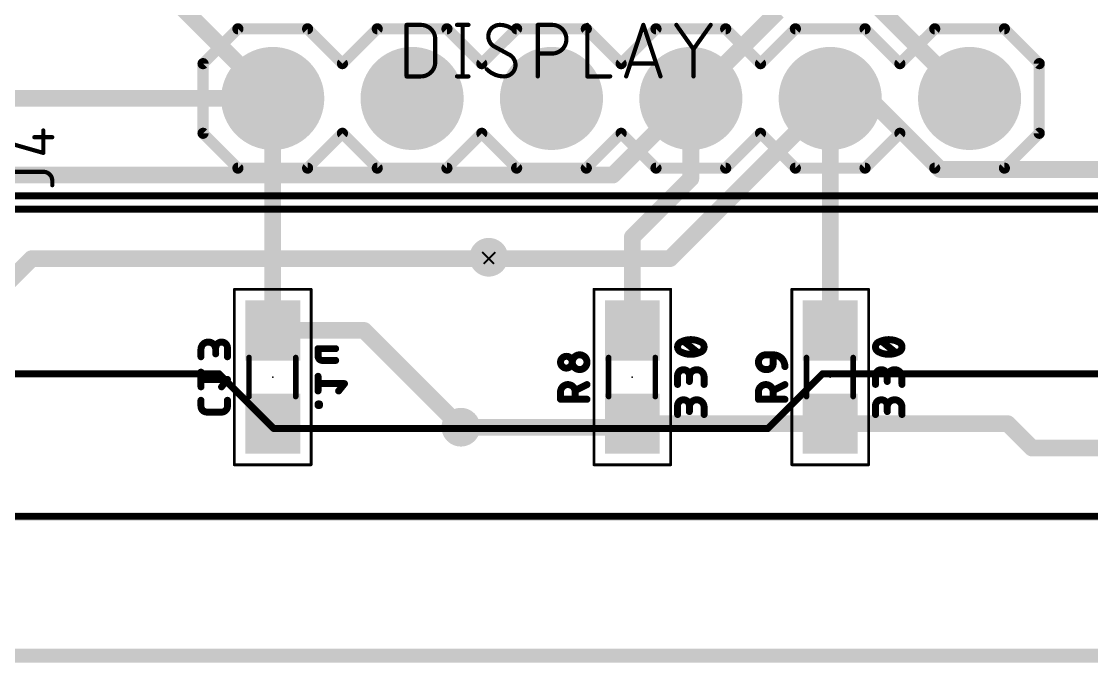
# Model space of a CAD drawing. Extents: x 11.3 to 101.7, y 6.2 to 96.
# Drawn here: x 41.14 to 60.64, y 6.22 to 17.92 of the extents above; entities that cross this region are included whole.
import ezdxf

# ---------------------------------------------------------------- set-up
doc = ezdxf.new("R2010")
doc.units = 0
for name, color, linetype in [('1', 12, 'CONTINUOUS'), ('16', 132, 'CONTINUOUS'), ('17', 110, 'CONTINUOUS'), ('18', 110, 'CONTINUOUS'), ('20', 31, 'CONTINUOUS'), ('21', 253, 'CONTINUOUS'), ('23', 53, 'CONTINUOUS'), ('24', 53, 'CONTINUOUS'), ('25', 253, 'CONTINUOUS'), ('26', 253, 'CONTINUOUS'), ('27', 253, 'CONTINUOUS'), ('28', 253, 'CONTINUOUS'), ('39', 12, 'CONTINUOUS'), ('40', 132, 'CONTINUOUS'), ('49', 253, 'CONTINUOUS'), ('51', 253, 'CONTINUOUS'), ('52', 253, 'CONTINUOUS')]:
    doc.layers.add(name, color=color, linetype=linetype)

# ---------------------------------------------------------------- blocks, each defined once
blk = doc.blocks.new('RECT')
blk.add_solid([(-0.5, -0.5), (0.5, -0.5), (-0.5, 0.5), (0.5, 0.5)])
blk = doc.blocks.new('ROUNDP')
at = {"const_width": 0.5}
blk.add_lwpolyline([(0, -0.25, 1), (0, 0.25, 1), (0, -0.25)], format="xyb", dxfattribs=at)
blk = doc.blocks.new('ROUNDV')
at = {"const_width": 0.5}
blk.add_lwpolyline([(0, -0.25, 1), (0, 0.25, 1), (0, -0.25)], format="xyb", dxfattribs=at)

msp = doc.modelspace()

# ---------------------------------------------------------------- linework, layer by layer
at = {"layer": '1'}
for points, const_width in [([(58.42, 16.51), (55.9562, 18.9738)], 0.3048), ([(37.5169, 16.51), (45.72, 16.51)], 0.3048), ([(53.3146, 16.51), (51.9176, 15.113)], 0.3048), ([(53.3146, 16.51), (53.34, 16.51)], 0.3048), ([(53.34, 15.0486), (53.34, 16.51)], 0.3048), ([(55.88, 12.28), (55.88, 16.51)], 0.3048), ([(40.513, 15.113), (51.9176, 15.113)], 0.3048), ([(53.34, 15.0486), (52.2732, 13.9818)], 0.3048), ([(52.2732, 12.28), (52.2732, 13.9818)], 0.3048), ([(39.0652, 11.3284), (41.3258, 13.589)], 0.3048), ([(49.6316, 13.589), (41.3258, 13.589)], 0.3048), ([(49.6316, 13.589), (49.657, 13.6144)], 0.3048), ([(52.2088, 10.5156), (52.2732, 10.58)], 0.3048), ([(55.88, 10.58), (52.2732, 10.58)], 0.3048), ([(55.88, 10.58), (59.1144, 10.58)], 0.3048), ([(59.1144, 10.58), (59.5598, 10.1346)], 0.3048), ([(49.149, 10.5156), (52.2088, 10.5156)], 0.3048), ([(59.5598, 10.1346), (66.0146, 10.1346)], 0.3048), ([(11.43, 8.89), (101.6, 8.89)], 0.1524)]:
    msp.add_lwpolyline(points, dxfattribs=dict(at, const_width=const_width))
at = {"layer": '1', "const_width": 0.1524}
for points in [[(45.72, 16.4338, 1), (45.72, 16.5862)], [(53.3146, 16.5862, 1), (53.3146, 16.4338)], [(53.3685, 16.4561, 1), (53.2607, 16.5639)], [(53.4162, 16.51, 1), (53.2638, 16.51)], [(53.34, 16.4338, 1), (53.34, 16.5862)], [(55.9562, 16.51, 1), (55.8038, 16.51)], [(58.3661, 16.4561, 1), (58.4739, 16.5639)], [(51.8637, 15.1669, 1), (51.9715, 15.0591)], [(51.9176, 15.0368, 1), (51.9176, 15.1892)], [(53.2638, 15.0486, 1), (53.4162, 15.0486)], [(53.3939, 14.9947, 1), (53.2861, 15.1025)], [(52.3494, 13.9818, 1), (52.197, 13.9818)], [(52.2193, 14.0357, 1), (52.3271, 13.9279)], [(41.3258, 13.6652, 1), (41.3258, 13.5128)], [(41.3797, 13.5351, 1), (41.2719, 13.6429)], [(49.5777, 13.6429, 1), (49.6855, 13.5351)], [(49.7109, 13.5605, 1), (49.6031, 13.6683)], [(49.6316, 13.5128, 1), (49.6316, 13.6652)], [(52.197, 12.28, 1), (52.3494, 12.28)], [(55.8038, 12.28, 1), (55.9562, 12.28)], [(52.2732, 10.6562, 1), (52.2732, 10.5038)], [(52.3271, 10.5261, 1), (52.2193, 10.6339)], [(55.88, 10.6562, 1), (55.88, 10.5038)], [(55.88, 10.5038, 1), (55.88, 10.6562)], [(59.1683, 10.6339, 1), (59.0605, 10.5261)], [(59.1144, 10.5038, 1), (59.1144, 10.6562)], [(49.149, 10.5918, 1), (49.149, 10.4394)], [(52.1549, 10.5695, 1), (52.2627, 10.4617)], [(52.2088, 10.4394, 1), (52.2088, 10.5918)], [(59.5598, 10.2108, 1), (59.5598, 10.0584)], [(59.5059, 10.0807, 1), (59.6137, 10.1885)]]:
    msp.add_lwpolyline(points, format="xyb", dxfattribs=at)
at = {"layer": '16'}
for points, const_width in [([(42.7228, 19.5072), (45.72, 16.51)], 0.3048), ([(53.34, 16.51), (54.9234, 18.0934)], 0.3048), ([(45.72, 12.28), (45.72, 16.51)], 0.3048), ([(52.959, 13.589), (55.88, 16.51)], 0.3048), ([(55.88, 16.51), (56.588, 16.51)], 0.3048), ([(56.588, 16.51), (57.8834, 15.2146)], 0.3048), ([(57.8834, 15.2146), (60.8076, 15.2146)], 0.3048), ([(49.657, 13.6144), (49.6824, 13.589)], 0.3048), ([(49.6824, 13.589), (52.959, 13.589)], 0.3048), ([(45.72, 12.28), (47.3846, 12.28)], 0.3048), ([(47.3846, 12.28), (49.149, 10.5156)], 0.3048), ([(11.43, 6.35), (96.52, 6.35)], 0.254)]:
    msp.add_lwpolyline(points, dxfattribs=dict(at, const_width=const_width))
at = {"layer": '16', "const_width": 0.1524}
for points in [[(45.7962, 16.51, 1), (45.6438, 16.51)], [(45.6661, 16.4561, 1), (45.7739, 16.5639)], [(53.2861, 16.5639, 1), (53.3939, 16.4561)], [(55.88, 16.5862, 1), (55.88, 16.4338)], [(55.9339, 16.4561, 1), (55.8261, 16.5639)], [(56.6419, 16.5639, 1), (56.5341, 16.4561)], [(56.588, 16.4338, 1), (56.588, 16.5862)], [(57.8834, 15.2908, 1), (57.8834, 15.1384)], [(57.8295, 15.1607, 1), (57.9373, 15.2685)], [(49.7109, 13.6683, 1), (49.6031, 13.5605)], [(49.6824, 13.6652, 1), (49.6824, 13.5128)], [(49.6285, 13.5351, 1), (49.7363, 13.6429)], [(52.9051, 13.6429, 1), (53.0129, 13.5351)], [(52.959, 13.5128, 1), (52.959, 13.6652)], [(45.72, 12.3562, 1), (45.72, 12.2038)], [(45.6438, 12.28, 1), (45.7962, 12.28)], [(47.4385, 12.3339, 1), (47.3307, 12.2261)], [(47.3846, 12.2038, 1), (47.3846, 12.3562)], [(49.0951, 10.4617, 1), (49.2029, 10.5695)]]:
    msp.add_lwpolyline(points, format="xyb", dxfattribs=at)
at = {"layer": '20'}
msp.add_line((13.97, 8.89), (91.5216, 8.89), dxfattribs=at)
at = {"layer": '21'}
for points, const_width in [([(44.45, 17.145), (45.085, 17.78)], 0.2032), ([(45.085, 17.78), (46.355, 17.78)], 0.2032), ([(46.355, 17.78), (46.99, 17.145)], 0.2032), ([(46.99, 17.145), (47.625, 17.78)], 0.2032), ([(47.625, 17.78), (48.895, 17.78)], 0.2032), ([(48.895, 17.78), (49.53, 17.145)], 0.2032), ([(49.53, 17.145), (50.165, 17.78)], 0.2032), ([(50.165, 17.78), (51.435, 17.78)], 0.2032), ([(52.07, 17.145), (51.435, 17.78)], 0.2032), ([(52.07, 17.145), (52.705, 17.78)], 0.2032), ([(52.705, 17.78), (53.975, 17.78)], 0.2032), ([(53.975, 17.78), (54.61, 17.145)], 0.2032), ([(54.61, 17.145), (55.245, 17.78)], 0.2032), ([(55.245, 17.78), (56.515, 17.78)], 0.2032), ([(56.515, 17.78), (57.15, 17.145)], 0.2032), ([(57.15, 17.145), (57.785, 17.78)], 0.2032), ([(57.785, 17.78), (59.055, 17.78)], 0.2032), ([(59.69, 17.145), (59.055, 17.78)], 0.2032), ([(44.45, 15.875), (44.45, 17.145)], 0.2032), ([(59.69, 15.875), (59.69, 17.145)], 0.2032), ([(45.085, 15.24), (44.45, 15.875)], 0.2032), ([(46.99, 15.875), (46.355, 15.24)], 0.2032), ([(47.625, 15.24), (46.99, 15.875)], 0.2032), ([(49.53, 15.875), (48.895, 15.24)], 0.2032), ([(50.165, 15.24), (49.53, 15.875)], 0.2032), ([(51.435, 15.24), (52.07, 15.875)], 0.2032), ([(52.705, 15.24), (52.07, 15.875)], 0.2032), ([(54.61, 15.875), (53.975, 15.24)], 0.2032), ([(55.245, 15.24), (54.61, 15.875)], 0.2032), ([(57.15, 15.875), (56.515, 15.24)], 0.2032), ([(57.785, 15.24), (57.15, 15.875)], 0.2032), ([(59.055, 15.24), (59.69, 15.875)], 0.2032), ([(46.355, 15.24), (45.085, 15.24)], 0.2032), ([(48.895, 15.24), (47.625, 15.24)], 0.2032), ([(51.435, 15.24), (50.165, 15.24)], 0.2032), ([(53.975, 15.24), (52.705, 15.24)], 0.2032), ([(56.515, 15.24), (55.245, 15.24)], 0.2032), ([(59.055, 15.24), (57.785, 15.24)], 0.2032), ([(64.516, 14.732), (39.37, 14.732)], 0.127)]:
    msp.add_lwpolyline(points, dxfattribs=dict(at, const_width=const_width))
at = {"layer": '21', "const_width": 0.1016}
for points in [[(45.085, 17.8308, 1), (45.085, 17.7292)], [(45.1209, 17.7441, 1), (45.0491, 17.8159)], [(46.3909, 17.8159, 1), (46.3191, 17.7441)], [(46.355, 17.7292, 1), (46.355, 17.8308)], [(47.625, 17.8308, 1), (47.625, 17.7292)], [(47.6609, 17.7441, 1), (47.5891, 17.8159)], [(48.9309, 17.8159, 1), (48.8591, 17.7441)], [(48.895, 17.7292, 1), (48.895, 17.8308)], [(50.165, 17.8308, 1), (50.165, 17.7292)], [(50.2009, 17.7441, 1), (50.1291, 17.8159)], [(51.4709, 17.8159, 1), (51.3991, 17.7441)], [(51.435, 17.7292, 1), (51.435, 17.8308)], [(52.705, 17.8308, 1), (52.705, 17.7292)], [(52.7409, 17.7441, 1), (52.6691, 17.8159)], [(54.0109, 17.8159, 1), (53.9391, 17.7441)], [(53.975, 17.7292, 1), (53.975, 17.8308)], [(55.245, 17.8308, 1), (55.245, 17.7292)], [(55.2809, 17.7441, 1), (55.2091, 17.8159)], [(56.5509, 17.8159, 1), (56.4791, 17.7441)], [(56.515, 17.7292, 1), (56.515, 17.8308)], [(57.785, 17.8308, 1), (57.785, 17.7292)], [(57.8209, 17.7441, 1), (57.7491, 17.8159)], [(59.0909, 17.8159, 1), (59.0191, 17.7441)], [(59.055, 17.7292, 1), (59.055, 17.8308)], [(44.5008, 17.145, 1), (44.3992, 17.145)], [(44.4141, 17.1809, 1), (44.4859, 17.1091)], [(46.9541, 17.1809, 1), (47.0259, 17.1091)], [(46.9541, 17.1091, 1), (47.0259, 17.1809)], [(49.4941, 17.1809, 1), (49.5659, 17.1091)], [(49.4941, 17.1091, 1), (49.5659, 17.1809)], [(52.0341, 17.1809, 1), (52.1059, 17.1091)], [(52.0341, 17.1091, 1), (52.1059, 17.1809)], [(54.5741, 17.1809, 1), (54.6459, 17.1091)], [(54.5741, 17.1091, 1), (54.6459, 17.1809)], [(57.1141, 17.1809, 1), (57.1859, 17.1091)], [(57.1141, 17.1091, 1), (57.1859, 17.1809)], [(59.7408, 17.145, 1), (59.6392, 17.145)], [(59.6541, 17.1091, 1), (59.7259, 17.1809)], [(44.4859, 15.9109, 1), (44.4141, 15.8391)], [(44.3992, 15.875, 1), (44.5008, 15.875)], [(47.0259, 15.9109, 1), (46.9541, 15.8391)], [(47.0259, 15.8391, 1), (46.9541, 15.9109)], [(49.5659, 15.9109, 1), (49.4941, 15.8391)], [(49.5659, 15.8391, 1), (49.4941, 15.9109)], [(52.1059, 15.9109, 1), (52.0341, 15.8391)], [(52.1059, 15.8391, 1), (52.0341, 15.9109)], [(54.6459, 15.9109, 1), (54.5741, 15.8391)], [(54.6459, 15.8391, 1), (54.5741, 15.9109)], [(57.1859, 15.9109, 1), (57.1141, 15.8391)], [(57.1859, 15.8391, 1), (57.1141, 15.9109)], [(59.6392, 15.875, 1), (59.7408, 15.875)], [(59.7259, 15.8391, 1), (59.6541, 15.9109)], [(45.085, 15.2908, 1), (45.085, 15.1892)], [(45.0491, 15.2041, 1), (45.1209, 15.2759)], [(46.3191, 15.2759, 1), (46.3909, 15.2041)], [(46.355, 15.1892, 1), (46.355, 15.2908)], [(47.625, 15.2908, 1), (47.625, 15.1892)], [(47.5891, 15.2041, 1), (47.6609, 15.2759)], [(48.8591, 15.2759, 1), (48.9309, 15.2041)], [(48.895, 15.1892, 1), (48.895, 15.2908)], [(50.165, 15.2908, 1), (50.165, 15.1892)], [(50.1291, 15.2041, 1), (50.2009, 15.2759)], [(51.3991, 15.2759, 1), (51.4709, 15.2041)], [(51.435, 15.1892, 1), (51.435, 15.2908)], [(52.705, 15.2908, 1), (52.705, 15.1892)], [(52.6691, 15.2041, 1), (52.7409, 15.2759)], [(53.9391, 15.2759, 1), (54.0109, 15.2041)], [(53.975, 15.1892, 1), (53.975, 15.2908)], [(55.245, 15.2908, 1), (55.245, 15.1892)], [(55.2091, 15.2041, 1), (55.2809, 15.2759)], [(56.4791, 15.2759, 1), (56.5509, 15.2041)], [(56.515, 15.1892, 1), (56.515, 15.2908)], [(57.785, 15.2908, 1), (57.785, 15.1892)], [(57.7491, 15.2041, 1), (57.8209, 15.2759)], [(59.0191, 15.2759, 1), (59.0909, 15.2041)], [(59.055, 15.1892, 1), (59.055, 15.2908)]]:
    msp.add_lwpolyline(points, format="xyb", dxfattribs=at)
at = {"layer": '23'}
for p in [(52.2732, 11.43), (55.88, 11.43)]:
    msp.add_point(p, dxfattribs=at)
at = {"layer": '24'}
msp.add_point((45.72, 11.43), dxfattribs=at)
at = {"layer": '25'}
for points, const_width in [([(51.3136, 11.8352, 1), (51.3136, 11.5671)], 0.127), ([(51.3136, 11.5671, 1), (51.3136, 11.8352)], 0.127), ([(51.3136, 11.8669, 1), (51.3136, 11.8034)], 0.0635), ([(51.3136, 11.8034, 1), (51.3136, 11.8669)], 0.0635), ([(54.706, 11.8352, 1), (54.706, 11.5671)], 0.127), ([(54.706, 11.8669, 1), (54.706, 11.8034)], 0.0635), ([(54.706, 11.8034, 1), (54.706, 11.8669)], 0.0635), ([(55.0545, 11.6207, 0.4142), (54.84, 11.8352)], 0.127), ([(54.84, 11.8669, 1), (54.84, 11.8034)], 0.0635), ([(54.8718, 11.8352, 1), (54.8083, 11.8352)], 0.0635), ([(54.84, 11.8034, 1), (54.84, 11.8669)], 0.0635), ([(51.0723, 11.8084, 1), (51.0723, 11.5939)], 0.127), ([(51.0723, 11.5939, 1), (51.0723, 11.8084)], 0.127), ([(51.0723, 11.8401, 1), (51.0723, 11.7766)], 0.0635), ([(51.0723, 11.7766, 1), (51.0723, 11.8401)], 0.0635), ([(54.7328, 11.5671, 0.4142), (54.84, 11.6743)], 0.127), ([(54.8718, 11.6743, 1), (54.8083, 11.6743)], 0.0635), ([(54.8083, 11.6743, 1), (54.8718, 11.6743)], 0.0635), ([(51.0723, 11.6256, 1), (51.0723, 11.5621)], 0.0635), ([(51.0723, 11.5621, 1), (51.0723, 11.6256)], 0.0635), ([(51.3136, 11.5988, 1), (51.3136, 11.5353)], 0.0635), ([(51.3136, 11.5353, 1), (51.3136, 11.5988)], 0.0635), ([(54.706, 11.5988, 1), (54.706, 11.5353)], 0.0635), ([(54.7328, 11.5988, 1), (54.7328, 11.5353)], 0.0635), ([(54.706, 11.5353, 1), (54.706, 11.5988)], 0.0635), ([(54.7328, 11.5353, 1), (54.7328, 11.5988)], 0.0635), ([(55.0228, 11.6207, 1), (55.0863, 11.6207)], 0.0635), ([(51.2332, 11.1589, 1), (50.9651, 11.1589)], 0.127), ([(51.4619, 11.2645, 1), (51.4335, 11.3213)], 0.0635), ([(54.84, 11.1589, 1), (54.5719, 11.1589)], 0.127), ([(55.0687, 11.2645, 1), (55.0403, 11.3213)], 0.0635), ([(50.9969, 11.1589, 1), (50.9333, 11.1589)], 0.0635), ([(50.9333, 11.1589, 1), (50.9969, 11.1589)], 0.0635), ([(51.219, 11.2141, 1), (51.2474, 11.1573)], 0.0635), ([(51.265, 11.1589, 1), (51.2015, 11.1589)], 0.0635), ([(51.2015, 11.1589, 1), (51.265, 11.1589)], 0.0635), ([(54.6037, 11.1589, 1), (54.5401, 11.1589)], 0.0635), ([(54.5401, 11.1589, 1), (54.6037, 11.1589)], 0.0635), ([(54.8258, 11.2141, 1), (54.8542, 11.1573)], 0.0635), ([(54.8718, 11.1589, 1), (54.8083, 11.1589)], 0.0635), ([(54.8083, 11.1589, 1), (54.8718, 11.1589)], 0.0635), ([(50.9651, 11.0566, 1), (50.9651, 10.9931)], 0.0635), ([(50.9333, 11.0248, 1), (50.9969, 11.0248)], 0.0635), ([(51.2015, 11.0248, 1), (51.265, 11.0248)], 0.0635), ([(51.4477, 10.9931, 1), (51.4477, 11.0566)], 0.0635), ([(54.5401, 11.0248, 1), (54.6037, 11.0248)], 0.0635), ([(54.5719, 11.0566, 1), (54.5719, 10.9931)], 0.0635), ([(54.8083, 11.0248, 1), (54.8718, 11.0248)], 0.0635), ([(55.0545, 10.9931, 1), (55.0545, 11.0566)], 0.0635)]:
    msp.add_lwpolyline(points, format="xyb", dxfattribs=dict(at, const_width=const_width))
at = {"layer": '25', "const_width": 0.127}
for points in [[(54.706, 11.8352), (54.84, 11.8352)], [(54.84, 11.8352), (54.84, 11.6743)], [(54.7328, 11.5671), (54.706, 11.5671)], [(51.4477, 11.2929), (51.2332, 11.1857)], [(55.0545, 11.2929), (54.84, 11.1857)], [(50.9651, 11.0248), (50.9651, 11.1589)], [(51.2332, 11.1589), (51.2332, 11.0248)], [(54.5719, 11.0248), (54.5719, 11.1589)], [(54.84, 11.1589), (54.84, 11.0248)], [(51.4477, 11.0248), (50.9651, 11.0248)], [(55.0545, 11.0248), (54.5719, 11.0248)]]:
    msp.add_lwpolyline(points, dxfattribs=at)
at = {"layer": '26'}
for points, const_width in [([(44.68, 11.9344, 1), (44.4119, 11.9344)], 0.127), ([(44.8945, 11.9612, 1), (44.68, 11.9612)], 0.127), ([(44.4437, 11.9344, 1), (44.3802, 11.9344)], 0.0635), ([(44.3802, 11.9344, 1), (44.4437, 11.9344)], 0.0635), ([(44.7118, 11.9612, 1), (44.6483, 11.9612)], 0.0635), ([(44.6483, 11.9612, 1), (44.7118, 11.9612)], 0.0635), ([(44.6483, 11.9344, 1), (44.7118, 11.9344)], 0.0635), ([(44.9263, 11.9612, 1), (44.8627, 11.9612)], 0.0635), ([(44.8627, 11.9612, 1), (44.9263, 11.9612)], 0.0635), ([(44.3802, 11.8003, 1), (44.4437, 11.8003)], 0.0635), ([(44.6483, 11.8539, 1), (44.7118, 11.8539)], 0.0635), ([(44.8627, 11.8003, 1), (44.9263, 11.8003)], 0.0635), ([(44.4437, 11.5198, 1), (44.3802, 11.5198)], 0.0635), ([(44.4119, 11.4175, 1), (44.4119, 11.354)], 0.0635), ([(44.9193, 11.3659, 1), (44.8697, 11.4056)], 0.0635), ([(44.8945, 11.354, 1), (44.8945, 11.4175)], 0.0635), ([(44.3802, 11.2517, 1), (44.4437, 11.2517)], 0.0635), ([(44.7625, 11.2715, 1), (44.812, 11.2318)], 0.0635), ([(44.4437, 11.0061, 1), (44.3802, 11.0061)], 0.0635), ([(44.4119, 10.8988, 0.4142), (44.5191, 10.7916)], 0.127), ([(44.4437, 10.8988, 1), (44.3802, 10.8988)], 0.0635), ([(44.3802, 10.8988, 1), (44.4437, 10.8988)], 0.0635), ([(44.7873, 10.7916, 0.4142), (44.8945, 10.8988)], 0.127), ([(44.9263, 11.0061, 1), (44.8627, 11.0061)], 0.0635), ([(44.8627, 10.8988, 1), (44.9263, 10.8988)], 0.0635), ([(44.9262, 10.8988, 1), (44.8628, 10.8988)], 0.0635), ([(44.5191, 10.8233, 1), (44.5191, 10.7598)], 0.0635), ([(44.5191, 10.7598, 1), (44.5191, 10.8233)], 0.0635), ([(44.7873, 10.8233, 1), (44.7873, 10.7598)], 0.0635), ([(44.7873, 10.7598, 1), (44.7873, 10.8233)], 0.0635)]:
    msp.add_lwpolyline(points, format="xyb", dxfattribs=dict(at, const_width=const_width))
at = {"layer": '26', "const_width": 0.127}
for points in [[(44.4119, 11.8003), (44.4119, 11.9344)], [(44.68, 11.9612), (44.68, 11.8539)], [(44.8945, 11.8003), (44.8945, 11.9612)], [(44.4119, 11.2517), (44.4119, 11.5198)], [(44.8945, 11.3857), (44.4119, 11.3857)], [(44.7873, 11.2517), (44.8945, 11.3857)], [(44.4119, 11.0061), (44.4119, 10.8988)], [(44.8945, 10.8988), (44.8945, 11.0061)], [(44.5191, 10.7916), (44.7873, 10.7916)]]:
    msp.add_lwpolyline(points, dxfattribs=at)
at = {"layer": '27'}
for points, const_width in [([(53.1657, 12.0725, 0.3205), (53.0987, 11.9786)], 0.127), ([(53.34, 12.1127, 0.1139), (53.1657, 12.0725)], 0.127), ([(53.1518, 12.101, 1), (53.1796, 12.0439)], 0.0635), ([(53.176, 12.0424, 1), (53.1554, 12.1025)], 0.0635), ([(53.2258, 12.1107, 1), (53.1861, 12.0611)], 0.0635), ([(53.5143, 12.0725, 0.1139), (53.34, 12.1127)], 0.127), ([(53.34, 12.1444, 1), (53.34, 12.0809)], 0.0635), ([(53.34, 12.0809, 1), (53.34, 12.1444)], 0.0635), ([(53.5813, 11.9786, 0.3205), (53.5143, 12.0725)], 0.127), ([(53.5246, 12.1025, 1), (53.504, 12.0424)], 0.0635), ([(53.5004, 12.0439, 1), (53.5282, 12.101)], 0.0635), ([(56.7725, 12.0725, 0.3205), (56.7055, 11.9786)], 0.127), ([(56.9468, 12.1127, 0.1139), (56.7725, 12.0725)], 0.127), ([(56.7586, 12.101, 1), (56.7864, 12.0439)], 0.0635), ([(56.7828, 12.0424, 1), (56.7622, 12.1025)], 0.0635), ([(56.8326, 12.1107, 1), (56.7929, 12.0611)], 0.0635), ([(57.1211, 12.0725, 0.1139), (56.9468, 12.1127)], 0.127), ([(56.9468, 12.1444, 1), (56.9468, 12.0809)], 0.0635), ([(56.9468, 12.0809, 1), (56.9468, 12.1444)], 0.0635), ([(57.1881, 11.9786, 0.3205), (57.1211, 12.0725)], 0.127), ([(57.1314, 12.1025, 1), (57.1108, 12.0424)], 0.0635), ([(57.1072, 12.0439, 1), (57.135, 12.101)], 0.0635), ([(53.0987, 11.9786, 0.3205), (53.1657, 11.8848)], 0.127), ([(53.1304, 11.9786, 1), (53.067, 11.9786)], 0.0635), ([(53.067, 11.9786, 1), (53.1304, 11.9786)], 0.0635), ([(53.1657, 11.8848, 0.1139), (53.34, 11.8446)], 0.127), ([(53.1796, 11.9133, 1), (53.1518, 11.8563)], 0.0635), ([(53.1554, 11.8548, 1), (53.176, 11.9148)], 0.0635), ([(53.34, 11.8446, 0.1139), (53.5143, 11.8848)], 0.127), ([(53.34, 11.8763, 1), (53.34, 11.8128)], 0.0635), ([(53.34, 11.8128, 1), (53.34, 11.8763)], 0.0635), ([(53.4542, 11.8466, 1), (53.4939, 11.8962)], 0.0635), ([(53.5143, 11.8848, 0.3205), (53.5813, 11.9786)], 0.127), ([(53.504, 11.9148, 1), (53.5246, 11.8548)], 0.0635), ([(53.5282, 11.8563, 1), (53.5004, 11.9133)], 0.0635), ([(53.613, 11.9786, 1), (53.5496, 11.9786)], 0.0635), ([(53.5496, 11.9786, 1), (53.613, 11.9786)], 0.0635), ([(56.7055, 11.9786, 0.3205), (56.7725, 11.8848)], 0.127), ([(56.7372, 11.9786, 1), (56.6738, 11.9786)], 0.0635), ([(56.6738, 11.9786, 1), (56.7372, 11.9786)], 0.0635), ([(56.7725, 11.8848, 0.1139), (56.9468, 11.8446)], 0.127), ([(56.7864, 11.9133, 1), (56.7586, 11.8563)], 0.0635), ([(56.7622, 11.8548, 1), (56.7828, 11.9148)], 0.0635), ([(56.9468, 11.8446, 0.1139), (57.1211, 11.8848)], 0.127), ([(56.9468, 11.8763, 1), (56.9468, 11.8128)], 0.0635), ([(56.9468, 11.8128, 1), (56.9468, 11.8763)], 0.0635), ([(57.061, 11.8466, 1), (57.1007, 11.8962)], 0.0635), ([(57.1211, 11.8848, 0.3205), (57.1881, 11.9786)], 0.127), ([(57.1108, 11.9148, 1), (57.1314, 11.8548)], 0.0635), ([(57.135, 11.8563, 1), (57.1072, 11.9133)], 0.0635), ([(57.2198, 11.9786, 1), (57.1564, 11.9786)], 0.0635), ([(57.1564, 11.9786, 1), (57.2198, 11.9786)], 0.0635), ([(53.1305, 11.4568, 1), (53.0669, 11.4568)], 0.0635), ([(53.3132, 11.4568, 1), (53.0987, 11.4568)], 0.127), ([(53.3449, 11.4568, 1), (53.2814, 11.4568)], 0.0635), ([(53.5813, 11.43, 1), (53.3132, 11.43)], 0.127), ([(56.7373, 11.4568, 1), (56.6737, 11.4568)], 0.0635), ([(56.92, 11.4568, 1), (56.7055, 11.4568)], 0.127), ([(56.9517, 11.4568, 1), (56.8882, 11.4568)], 0.0635), ([(57.1881, 11.43, 1), (56.92, 11.43)], 0.127), ([(53.0669, 11.4568, 1), (53.1305, 11.4568)], 0.0635), ([(53.0669, 11.2959, 1), (53.1305, 11.2959)], 0.0635), ([(53.2814, 11.4568, 1), (53.3449, 11.4568)], 0.0635), ([(53.2814, 11.43, 1), (53.3449, 11.43)], 0.0635), ([(53.2814, 11.3496, 1), (53.3449, 11.3496)], 0.0635), ([(53.6131, 11.43, 1), (53.5496, 11.43)], 0.0635), ([(53.5496, 11.43, 1), (53.6131, 11.43)], 0.0635), ([(53.5496, 11.2959, 1), (53.6131, 11.2959)], 0.0635), ([(56.6737, 11.4568, 1), (56.7373, 11.4568)], 0.0635), ([(56.6737, 11.2959, 1), (56.7373, 11.2959)], 0.0635), ([(56.8882, 11.4568, 1), (56.9517, 11.4568)], 0.0635), ([(56.8882, 11.43, 1), (56.9517, 11.43)], 0.0635), ([(56.8882, 11.3496, 1), (56.9517, 11.3496)], 0.0635), ([(57.2199, 11.43, 1), (57.1564, 11.43)], 0.0635), ([(57.1564, 11.43, 1), (57.2199, 11.43)], 0.0635), ([(57.1564, 11.2959, 1), (57.2199, 11.2959)], 0.0635), ([(53.1305, 10.9082, 1), (53.0669, 10.9082)], 0.0635), ([(53.0669, 10.9082, 1), (53.1305, 10.9082)], 0.0635), ([(53.3132, 10.9082, 1), (53.0987, 10.9082)], 0.127), ([(53.3449, 10.9082, 1), (53.2814, 10.9082)], 0.0635), ([(53.2814, 10.9082, 1), (53.3449, 10.9082)], 0.0635), ([(53.5813, 10.8814, 1), (53.3132, 10.8814)], 0.127), ([(53.6131, 10.8814, 1), (53.5496, 10.8814)], 0.0635), ([(56.7373, 10.9082, 1), (56.6737, 10.9082)], 0.0635), ([(56.6737, 10.9082, 1), (56.7373, 10.9082)], 0.0635), ([(56.92, 10.9082, 1), (56.7055, 10.9082)], 0.127), ([(56.9517, 10.9082, 1), (56.8882, 10.9082)], 0.0635), ([(56.8882, 10.9082, 1), (56.9517, 10.9082)], 0.0635), ([(57.1881, 10.8814, 1), (56.92, 10.8814)], 0.127), ([(57.2199, 10.8814, 1), (57.1564, 10.8814)], 0.0635), ([(53.0669, 10.7473, 1), (53.1305, 10.7473)], 0.0635), ([(53.2814, 10.8814, 1), (53.3449, 10.8814)], 0.0635), ([(53.2814, 10.8009, 1), (53.3449, 10.8009)], 0.0635), ([(53.5496, 10.8814, 1), (53.6131, 10.8814)], 0.0635), ([(53.5496, 10.7473, 1), (53.6131, 10.7473)], 0.0635), ([(56.6737, 10.7473, 1), (56.7373, 10.7473)], 0.0635), ([(56.8882, 10.8814, 1), (56.9517, 10.8814)], 0.0635), ([(56.8882, 10.8009, 1), (56.9517, 10.8009)], 0.0635), ([(57.1564, 10.8814, 1), (57.2199, 10.8814)], 0.0635), ([(57.1564, 10.7473, 1), (57.2199, 10.7473)], 0.0635)]:
    msp.add_lwpolyline(points, format="xyb", dxfattribs=dict(at, const_width=const_width))
at = {"layer": '27', "const_width": 0.127}
for points in [[(53.4741, 11.8714), (53.2059, 12.0859)], [(57.0809, 11.8714), (56.8127, 12.0859)], [(53.0987, 11.2959), (53.0987, 11.4568)], [(53.3132, 11.4568), (53.3132, 11.3496)], [(56.7055, 11.2959), (56.7055, 11.4568)], [(56.92, 11.4568), (56.92, 11.3496)], [(53.5813, 11.2959), (53.5813, 11.43)], [(57.1881, 11.2959), (57.1881, 11.43)], [(53.0987, 10.7473), (53.0987, 10.9082)], [(53.3132, 10.9082), (53.3132, 10.8009)], [(53.5813, 10.7473), (53.5813, 10.8814)], [(56.7055, 10.7473), (56.7055, 10.9082)], [(56.92, 10.9082), (56.92, 10.8009)], [(57.1881, 10.7473), (57.1881, 10.8814)]]:
    msp.add_lwpolyline(points, dxfattribs=at)
at = {"layer": '28', "const_width": 0.127}
for points in [[(46.5455, 11.8135), (46.5455, 11.9475)], [(46.5455, 11.9475), (46.8672, 11.9475)], [(46.8672, 11.733), (46.6259, 11.733)], [(46.5455, 11.1759), (46.5455, 11.444)], [(47.0281, 11.3099), (46.5455, 11.3099)], [(46.9209, 11.1759), (47.0281, 11.3099)], [(46.5723, 10.9393), (46.5455, 10.9393)], [(46.5455, 10.9393), (46.5455, 10.9125)], [(46.5455, 10.9125), (46.5723, 10.9125)], [(46.5723, 10.9125), (46.5723, 10.9393)]]:
    msp.add_lwpolyline(points, dxfattribs=at)
at = {"layer": '28'}
for points, const_width in [([(46.5455, 11.9793, 1), (46.5455, 11.9158)], 0.0635), ([(46.5773, 11.9475, 1), (46.5138, 11.9475)], 0.0635), ([(46.8672, 11.9158, 1), (46.8672, 11.9793)], 0.0635), ([(46.5455, 11.8135, 0.4142), (46.6259, 11.733)], 0.127), ([(46.5773, 11.8135, 1), (46.5138, 11.8135)], 0.0635), ([(46.5138, 11.8135, 1), (46.5773, 11.8135)], 0.0635), ([(46.6259, 11.7648, 1), (46.6259, 11.7013)], 0.0635), ([(46.6259, 11.7013, 1), (46.6259, 11.7648)], 0.0635), ([(46.8672, 11.7013, 1), (46.8672, 11.7648)], 0.0635), ([(46.5455, 11.3417, 1), (46.5455, 11.2782)], 0.0635), ([(46.5773, 11.444, 1), (46.5138, 11.444)], 0.0635), ([(47.0529, 11.2901, 1), (47.0033, 11.3298)], 0.0635), ([(47.0281, 11.2782, 1), (47.0281, 11.3417)], 0.0635), ([(46.5138, 11.1759, 1), (46.5773, 11.1759)], 0.0635), ([(46.8961, 11.1957, 1), (46.9456, 11.156)], 0.0635), ([(46.5455, 10.971, 1), (46.5455, 10.9075)], 0.0635), ([(46.5455, 10.9442, 1), (46.5455, 10.8807)], 0.0635), ([(46.5773, 10.9393, 1), (46.5138, 10.9393)], 0.0635), ([(46.5138, 10.9125, 1), (46.5773, 10.9125)], 0.0635), ([(46.6041, 10.9393, 1), (46.5406, 10.9393)], 0.0635), ([(46.5406, 10.9125, 1), (46.6041, 10.9125)], 0.0635), ([(46.5723, 10.9075, 1), (46.5723, 10.971)], 0.0635), ([(46.5723, 10.8807, 1), (46.5723, 10.9442)], 0.0635)]:
    msp.add_lwpolyline(points, format="xyb", dxfattribs=dict(at, const_width=const_width))
at = {"layer": '39', "const_width": 0.0508}
for points in [[(51.5732, 9.83), (51.5732, 13.03)], [(51.5732, 13.03), (52.9732, 13.03)], [(52.9732, 13.03), (52.9732, 9.83)], [(55.18, 9.83), (55.18, 13.03)], [(55.18, 13.03), (56.58, 13.03)], [(56.58, 13.03), (56.58, 9.83)], [(52.9732, 9.83), (51.5732, 9.83)], [(56.58, 9.83), (55.18, 9.83)]]:
    msp.add_lwpolyline(points, dxfattribs=at)
at = {"layer": '39', "const_width": 0.0254}
for points in [[(51.5859, 13.03, 1), (51.5605, 13.03)], [(51.5732, 13.0427, 1), (51.5732, 13.0173)], [(52.9859, 13.03, 1), (52.9605, 13.03)], [(52.9732, 13.0173, 1), (52.9732, 13.0427)], [(55.1927, 13.03, 1), (55.1673, 13.03)], [(55.18, 13.0427, 1), (55.18, 13.0173)], [(56.5927, 13.03, 1), (56.5673, 13.03)], [(56.58, 13.0173, 1), (56.58, 13.0427)], [(51.5732, 9.8427, 1), (51.5732, 9.8173)], [(51.5605, 9.83, 1), (51.5859, 9.83)], [(52.9605, 9.83, 1), (52.9859, 9.83)], [(52.9732, 9.8173, 1), (52.9732, 9.8427)], [(55.18, 9.8427, 1), (55.18, 9.8173)], [(55.1673, 9.83, 1), (55.1927, 9.83)], [(56.5673, 9.83, 1), (56.5927, 9.83)], [(56.58, 9.8173, 1), (56.58, 9.8427)]]:
    msp.add_lwpolyline(points, format="xyb", dxfattribs=at)
at = {"layer": '40', "const_width": 0.0508}
for points in [[(45.02, 13.03), (45.02, 9.83)], [(46.42, 13.03), (45.02, 13.03)], [(46.42, 9.83), (46.42, 13.03)], [(45.02, 9.83), (46.42, 9.83)]]:
    msp.add_lwpolyline(points, dxfattribs=at)
at = {"layer": '40', "const_width": 0.0254}
for points in [[(45.0327, 13.03, 1), (45.0073, 13.03)], [(45.02, 13.0427, 1), (45.02, 13.0173)], [(46.4327, 13.03, 1), (46.4073, 13.03)], [(46.42, 13.0173, 1), (46.42, 13.0427)], [(45.02, 9.8427, 1), (45.02, 9.8173)], [(45.0073, 9.83, 1), (45.0327, 9.83)], [(46.4073, 9.83, 1), (46.4327, 9.83)], [(46.42, 9.8173, 1), (46.42, 9.8427)]]:
    msp.add_lwpolyline(points, format="xyb", dxfattribs=at)
at = {"layer": '49'}
for points, const_width in [([(48.1594, 16.9121), (48.1594, 17.8519)], 0.0762), ([(48.1594, 17.8519), (48.4204, 17.8519)], 0.0762), ([(49.078, 17.8519), (49.2868, 17.8519)], 0.0762), ([(49.1824, 17.8519), (49.1824, 16.9121)], 0.0762), ([(50.5499, 16.9121), (50.5499, 17.8519)], 0.0762), ([(50.5499, 17.8519), (50.811, 17.8519)], 0.0762), ([(51.4529, 17.8519), (51.4529, 16.9121)], 0.0762), ([(52.161, 16.9121), (52.4742, 17.8519)], 0.0762), ([(52.4742, 17.8519), (52.7875, 16.9121)], 0.0762), ([(53.0754, 17.8519), (53.3886, 17.4081)], 0.0762), ([(53.3886, 17.4081), (53.7019, 17.8519)], 0.0762), ([(48.6815, 17.5908), (48.6815, 17.1732)], 0.0762), ([(50.0401, 17.3037), (49.7529, 17.4603)], 0.0762), ([(50.811, 17.3298), (50.5499, 17.3298)], 0.0762), ([(53.3886, 16.9121), (53.3886, 17.4081)], 0.0762), ([(52.7092, 17.1471), (52.2393, 17.1471)], 0.0762), ([(48.4204, 16.9121), (48.1594, 16.9121)], 0.0762), ([(49.078, 16.9121), (49.2868, 16.9121)], 0.0762), ([(51.4529, 16.9121), (51.8706, 16.9121)], 0.0762), ([(41.3745, 15.8035), (41.7019, 15.8035)], 0.0762), ([(41.5382, 15.5171), (41.5382, 15.9263)], 0.0762), ([(40.9653, 15.6808), (41.5382, 15.5171)], 0.0762), ([(40.9653, 15.1736), (41.5382, 15.1736)], 0.0762), ([(41.7019, 15.0099), (41.7019, 14.9281)], 0.0762), ([(39.74, 14.49), (61.74, 14.49)], 0.127), ([(39.74, 14.49), (44.74, 14.49)], 0.127), ([(61.74, 14.49), (55.74, 14.49)], 0.127), ([(44.74, 11.49), (39.74, 11.49)], 0.127), ([(44.74, 11.49), (39.74, 11.49)], 0.127), ([(45.74, 10.49), (44.74, 11.49)], 0.127), ([(55.74, 11.49), (54.74, 10.49)], 0.127), ([(61.74, 11.49), (55.74, 11.49)], 0.127), ([(55.74, 11.49), (61.74, 11.49)], 0.127), ([(54.74, 10.49), (45.74, 10.49)], 0.127), ([(25.74, 8.89), (75.74, 8.89)], 0.127)]:
    msp.add_lwpolyline(points, dxfattribs=dict(at, const_width=const_width))
for points, const_width in [([(48.1784, 17.8519, 1), (48.1403, 17.8519)], 0.0381), ([(48.1594, 17.871, 1), (48.1594, 17.8329)], 0.0381), ([(48.6815, 17.5908, 0.4142), (48.4204, 17.8519)], 0.0762), ([(48.4204, 17.871, 1), (48.4204, 17.8329)], 0.0381), ([(48.4204, 17.8329, 1), (48.4204, 17.871)], 0.0381), ([(49.078, 17.871, 1), (49.078, 17.8329)], 0.0381), ([(49.2015, 17.8519, 1), (49.1634, 17.8519)], 0.0381), ([(49.2868, 17.8329, 1), (49.2868, 17.871)], 0.0381), ([(49.8574, 17.8519, 0.4142), (49.6485, 17.6431)], 0.0762), ([(50.0923, 17.7736, 0.1623), (49.8574, 17.8519)], 0.0762), ([(49.8574, 17.8709, 1), (49.8573, 17.8329)], 0.0381), ([(49.8573, 17.8328, 1), (49.8574, 17.8709)], 0.0381), ([(50.0809, 17.7583, 1), (50.1037, 17.7888)], 0.0381), ([(50.5499, 17.871, 1), (50.5499, 17.8329)], 0.0381), ([(50.569, 17.8519, 1), (50.5309, 17.8519)], 0.0381), ([(50.811, 17.3298, 1), (50.811, 17.8519)], 0.0762), ([(50.811, 17.871, 1), (50.811, 17.8329)], 0.0381), ([(50.811, 17.8329, 1), (50.811, 17.871)], 0.0381), ([(51.472, 17.8519, 1), (51.4339, 17.8519)], 0.0381), ([(52.4923, 17.8579, 1), (52.4562, 17.8459)], 0.0381), ([(52.4923, 17.8459, 1), (52.4562, 17.8579)], 0.0381), ([(53.0909, 17.8629, 1), (53.0598, 17.8409)], 0.0381), ([(53.7175, 17.8409, 1), (53.6863, 17.8629)], 0.0381), ([(48.7005, 17.5908, 1), (48.6624, 17.5908)], 0.0381), ([(48.6624, 17.5908, 1), (48.7005, 17.5908)], 0.0381), ([(49.6485, 17.6431, 0.2656), (49.7529, 17.4603)], 0.0762), ([(49.6676, 17.6431, 1), (49.6295, 17.6431)], 0.0381), ([(49.6295, 17.6431, 1), (49.6676, 17.6431)], 0.0381), ([(49.762, 17.477, 1), (49.7438, 17.4436)], 0.0381), ([(49.7433, 17.4439, 1), (49.7626, 17.4767)], 0.0381), ([(50.5499, 17.3488, 1), (50.5499, 17.3107)], 0.0381), ([(50.811, 17.3488, 1), (50.811, 17.3107)], 0.0381), ([(50.811, 17.3107, 1), (50.811, 17.3488)], 0.0381), ([(53.4077, 17.4081, 1), (53.3696, 17.4081)], 0.0381), ([(53.3731, 17.4191, 1), (53.4042, 17.3971)], 0.0381), ([(53.3731, 17.3971, 1), (53.4042, 17.4191)], 0.0381), ([(48.4204, 16.9121, 0.4142), (48.6815, 17.1732)], 0.0762), ([(48.7005, 17.1732, 1), (48.6624, 17.1732)], 0.0381), ([(48.6624, 17.1732, 1), (48.7005, 17.1732)], 0.0381), ([(50.1445, 17.1209, 0.2656), (50.0401, 17.3037)], 0.0762), ([(50.0498, 17.3201, 1), (50.0304, 17.2873)], 0.0381), ([(50.031, 17.287, 1), (50.0492, 17.3204)], 0.0381), ([(52.2393, 17.1661, 1), (52.2393, 17.128)], 0.0381), ([(52.7092, 17.128, 1), (52.7092, 17.1661)], 0.0381), ([(49.6224, 17.0426, 0.2), (49.9357, 16.9121)], 0.0762), ([(49.6359, 17.056, 1), (49.6089, 17.0292)], 0.0381), ([(49.9357, 16.9121, 0.4142), (50.1445, 17.1209)], 0.0762), ([(50.1636, 17.1209, 1), (50.1255, 17.1209)], 0.0381), ([(50.1255, 17.1209, 1), (50.1636, 17.1209)], 0.0381), ([(48.1594, 16.9312, 1), (48.1594, 16.8931)], 0.0381), ([(48.1403, 16.9121, 1), (48.1784, 16.9121)], 0.0381), ([(48.4204, 16.9311, 1), (48.4204, 16.8931)], 0.0381), ([(48.4204, 16.8931, 1), (48.4204, 16.9312)], 0.0381), ([(49.078, 16.9312, 1), (49.078, 16.8931)], 0.0381), ([(49.1634, 16.9121, 1), (49.2015, 16.9121)], 0.0381), ([(49.2868, 16.8931, 1), (49.2868, 16.9312)], 0.0381), ([(49.9357, 16.9312, 1), (49.9357, 16.8931)], 0.0381), ([(49.9357, 16.8931, 1), (49.9357, 16.9311)], 0.0381), ([(50.5309, 16.9121, 1), (50.569, 16.9121)], 0.0381), ([(51.4529, 16.9312, 1), (51.4529, 16.8931)], 0.0381), ([(51.4339, 16.9121, 1), (51.472, 16.9121)], 0.0381), ([(51.8706, 16.8931, 1), (51.8706, 16.9312)], 0.0381), ([(52.1429, 16.9181, 1), (52.179, 16.9061)], 0.0381), ([(52.7694, 16.9061, 1), (52.8056, 16.9181)], 0.0381), ([(53.3696, 16.9121, 1), (53.4077, 16.9121)], 0.0381), ([(41.3745, 15.8226, 1), (41.3745, 15.7845)], 0.0381), ([(41.5573, 15.9263, 1), (41.5192, 15.9263)], 0.0381), ([(41.7019, 15.7845, 1), (41.7019, 15.8226)], 0.0381), ([(41.5192, 15.5171, 1), (41.5573, 15.5171)], 0.0381), ([(41.533, 15.4988, 1), (41.5434, 15.5354)], 0.0381), ([(41.5382, 15.1927, 1), (41.5382, 15.1546)], 0.0381), ([(41.7019, 15.0099, 0.4142), (41.5382, 15.1736)], 0.0762), ([(41.5382, 15.1546, 1), (41.5382, 15.1927)], 0.0381), ([(41.721, 15.0099, 1), (41.6829, 15.0099)], 0.0381), ([(41.6829, 15.0099, 1), (41.721, 15.0099)], 0.0381), ([(41.6829, 14.9281, 1), (41.721, 14.9281)], 0.0381), ([(44.74, 14.4582, 1), (44.74, 14.5218)], 0.0635), ([(55.74, 14.5218, 1), (55.74, 14.4582)], 0.0635), ([(44.7625, 11.5125, 1), (44.7175, 11.4675)], 0.0635), ([(44.74, 11.4582, 1), (44.74, 11.5218)], 0.0635), ([(44.74, 11.4582, 1), (44.74, 11.5218)], 0.0635), ([(55.74, 11.5218, 1), (55.74, 11.4582)], 0.0635), ([(55.74, 11.5218, 1), (55.74, 11.4582)], 0.0635), ([(55.7625, 11.4675, 1), (55.7175, 11.5125)], 0.0635), ([(45.74, 10.5218, 1), (45.74, 10.4582)], 0.0635), ([(45.7175, 10.4675, 1), (45.7625, 10.5125)], 0.0635), ([(54.7175, 10.5125, 1), (54.7625, 10.4675)], 0.0635), ([(54.74, 10.4582, 1), (54.74, 10.5218)], 0.0635)]:
    msp.add_lwpolyline(points, format="xyb", dxfattribs=dict(at, const_width=const_width))
at = {"layer": '51', "const_width": 0.1016}
for points in [[(51.8412, 11.074), (51.8412, 11.786)], [(52.6922, 11.074), (52.6922, 11.786)], [(55.448, 11.074), (55.448, 11.786)], [(56.299, 11.074), (56.299, 11.786)]]:
    msp.add_lwpolyline(points, dxfattribs=at)
at = {"layer": '51', "const_width": 0.0508}
for points in [[(51.8666, 11.786, 1), (51.8158, 11.786)], [(52.7176, 11.786, 1), (52.6668, 11.786)], [(55.4734, 11.786, 1), (55.4226, 11.786)], [(56.3244, 11.786, 1), (56.2736, 11.786)], [(51.8158, 11.074, 1), (51.8666, 11.074)], [(52.6668, 11.074, 1), (52.7176, 11.074)], [(55.4226, 11.074, 1), (55.4734, 11.074)], [(56.2736, 11.074, 1), (56.3244, 11.074)]]:
    msp.add_lwpolyline(points, format="xyb", dxfattribs=at)
at = {"layer": '52', "const_width": 0.1016}
for points in [[(45.288, 11.786), (45.288, 11.074)], [(46.139, 11.786), (46.139, 11.074)]]:
    msp.add_lwpolyline(points, dxfattribs=at)
at = {"layer": '52', "const_width": 0.0508}
for points in [[(45.3134, 11.786, 1), (45.2626, 11.786)], [(46.1644, 11.786, 1), (46.1136, 11.786)], [(45.2626, 11.074, 1), (45.3134, 11.074)], [(46.1136, 11.074, 1), (46.1644, 11.074)]]:
    msp.add_lwpolyline(points, format="xyb", dxfattribs=at)

# ---------------------------------------------------------------- block references
at = {"layer": '1', "xscale": 1.1, "rotation": 90}
for p in [(52.2732, 12.28), (55.88, 12.28), (52.2732, 10.58), (55.88, 10.58)]:
    msp.add_blockref('RECT', p, dxfattribs=at)
at = {"layer": '16', "xscale": 1.1, "rotation": 270}
for p in [(45.72, 12.28), (45.72, 10.58)]:
    msp.add_blockref('RECT', p, dxfattribs=at)
at = {"layer": '17', "xscale": 1.8796, "yscale": 1.8796, "rotation": 270}
for p in [(45.72, 16.51), (45.72, 16.51), (48.26, 16.51), (48.26, 16.51), (50.8, 16.51), (50.8, 16.51), (53.34, 16.51), (53.34, 16.51), (55.88, 16.51), (55.88, 16.51), (58.42, 16.51), (58.42, 16.51)]:
    msp.add_blockref('ROUNDP', p, dxfattribs=at)
at = {"layer": '18', "xscale": 0.7056, "yscale": 0.7056}
for p in [(49.657, 13.6144), (49.657, 13.6144), (49.149, 10.5156), (49.149, 10.5156)]:
    msp.add_blockref('ROUNDV', p, dxfattribs=at)
at = {"layer": '51'}
for p, xscale, yscale, rotation in [((45.72, 16.51), 0.508, 0.508, 180), ((48.26, 16.51), 0.508, 0.508, 180), ((50.8, 16.51), 0.508, 0.508, 180), ((53.34, 16.51), 0.508, 0.508, 180), ((55.88, 16.51), 0.508, 0.508, 180), ((58.42, 16.51), 0.508, 0.508, 180), ((52.2681, 12.0103), 0.5001, 0.95, 90), ((55.8749, 12.0103), 0.5001, 0.95, 90), ((52.2681, 10.8419), 0.5001, 0.95, 90), ((55.8749, 10.8419), 0.5001, 0.95, 90)]:
    msp.add_blockref('RECT', p, dxfattribs=dict(at, xscale=xscale, yscale=yscale, rotation=rotation))
at = {"layer": '52', "xscale": 0.5001, "yscale": 0.95, "rotation": 270}
for p in [(45.7149, 12.0182), (45.7149, 10.8498)]:
    msp.add_blockref('RECT', p, dxfattribs=at)

doc.saveas('drawing.dxf')
